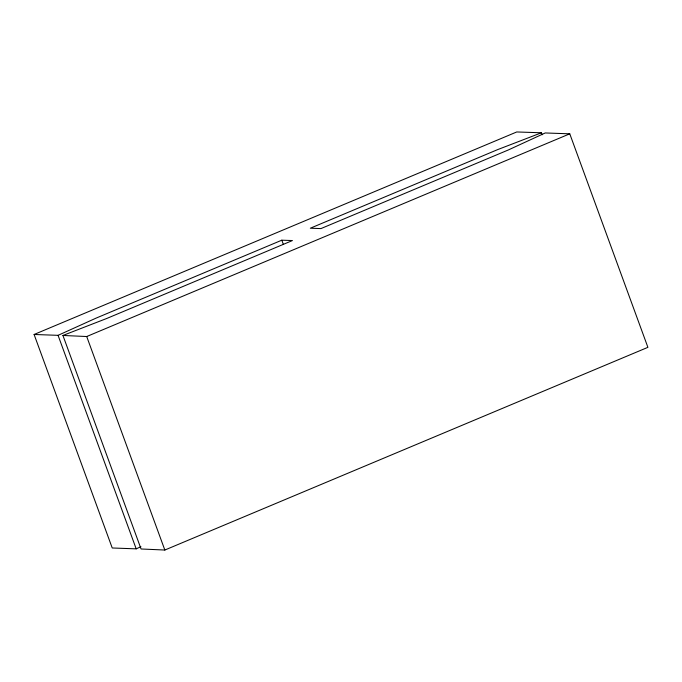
<?xml version="1.0" encoding="UTF-8"?>
<svg xmlns="http://www.w3.org/2000/svg" width="682" height="682" viewBox="0 0 682 682"><rect width="100%" height="100%" fill="white"/><g stroke="black" fill="none" stroke-linecap="round" stroke-linejoin="round"><path stroke-width="1.02" d="M140.935 546.7L136.195 548.848L112.232 547.987L34.1 334.478L58.064 335.331L95.992 318.162L281.811 240.192L292.416 240.558L106.878 318.417L62.932 335.467L141.063 548.984L164.839 550.033L647.9 347.334L569.768 133.817L545.216 132.964L508.329 149.963L320.941 228.589L310.336 228.214L497.724 149.588L541.457 132.768L542.181 134.763M34.1 334.478L516.734 131.967L541.457 132.768M62.932 335.467L86.708 336.524L569.768 133.817M281.811 240.192L283.269 244.182M86.708 336.524L164.839 550.033M58.064 335.331L136.195 548.848"/></g></svg>
